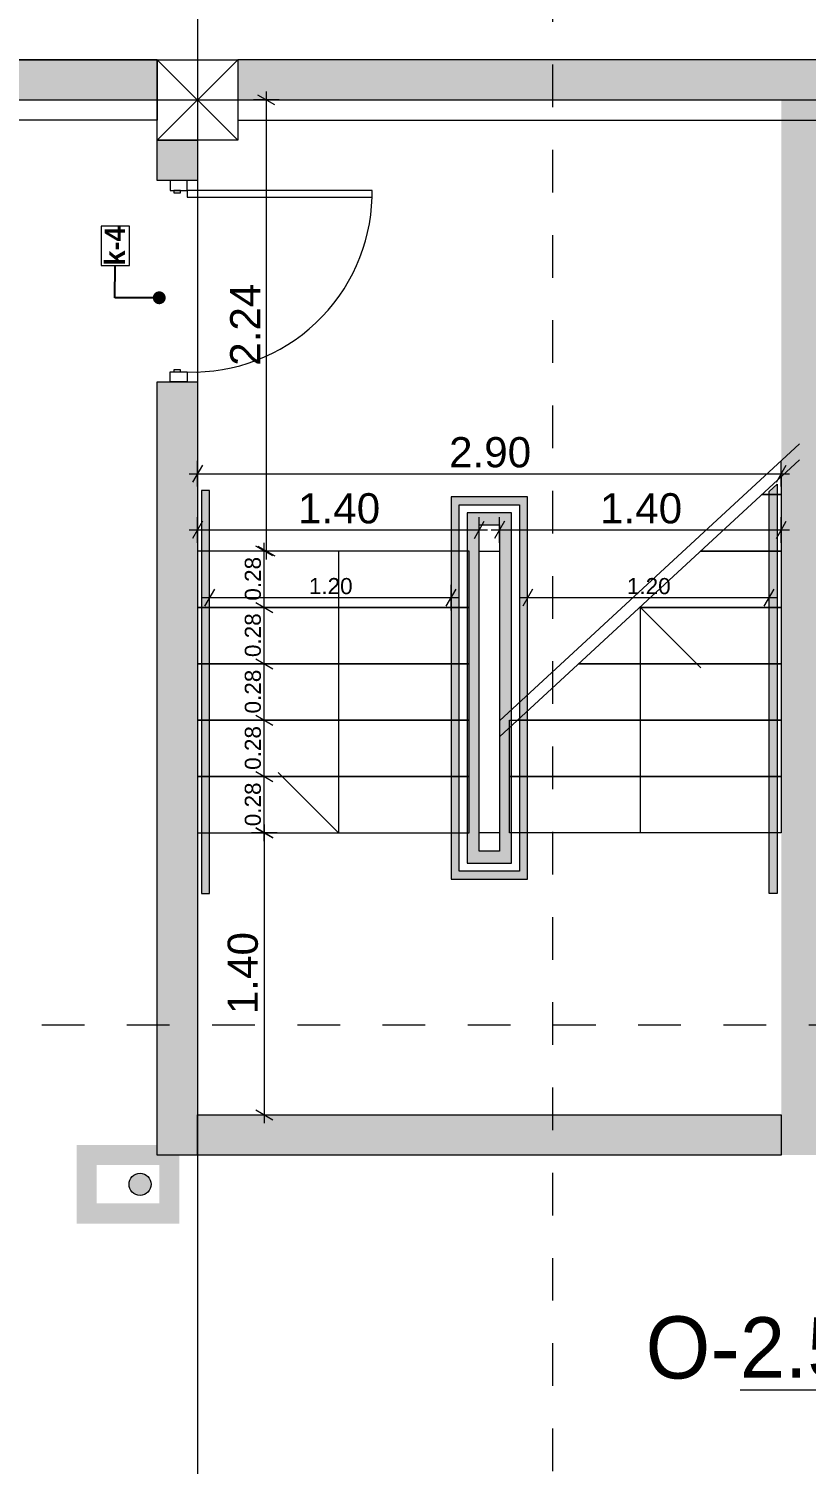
# Model space of a CAD drawing. Header units: millimetres. Extents: x 475206255 to 476720147, y 4620882299 to 4621447368.
# Drawn here: x 475239481 to 475243344, y 4620948549 to 4620955678 of the extents above; entities that cross this region are included whole.
import ezdxf

# ---------------------------------------------------------------- set-up
doc = ezdxf.new("R2010")
doc.units = ezdxf.units.MM
doc.header["$MEASUREMENT"] = 0
doc.set_wipeout_variables(frame=1)
doc.linetypes.add('Dashed', pattern=[423.333333, 211.666667, -211.666667])
doc.linetypes.add('Wipeout_Contour', pattern=[1000, 0, -1000])
for name, color, linetype, lineweight in [('2D Drafting - General_Pen_No__1_Pen_No__7', 7, 'Continuous', 0), ('2D Drafting - General_Pen_No__1_Pen_No__7_Pen_No__7', 7, 'Continuous', 0), ('2D Drafting - General_Pen_No__250_Pen_No__7_Pen_No__154', 154, 'Continuous', 0), ('2D Drafting - General_Pen_No__250_Pen_No__7_Pen_No__250', 7, 'Continuous', 0), ('2D Drafting - General_Pen_No__250_Pen_No__7_Pen_No__7', 7, 'Continuous', 0), ('Doors_Pen_No__7_Pen_No__7_Pen_No__7', 7, 'Continuous', 0), ('G-Anno-Nplt_Pen_No__250', 7, 'Continuous', 0), ('G-Anno-Nplt_Pen_No__7', 7, 'Continuous', 0), ('gegmebi_Pen_No__7_Pen_No__7', 7, 'Continuous', 0), ('New_._Pen_No__1', 1, 'Continuous', 0), ('New_2D Drafting - General_Pen_No__1', 1, 'Continuous', 0), ('New_2D Drafting - General_Pen_No__250_Pen_No__7_Pen_No__154', 154, 'Continuous', 0), ('New_2D Drafting - General_Pen_No__4', 7, 'Continuous', 0), ('New_Annotation - Label_Pen_No__1', 1, 'Continuous', 0), ('New_shenobebi_Pen_No__1', 1, 'Continuous', 0), ('New_shenobebi_Pen_No__7', 7, 'Continuous', 0), ('shaxtebi da milebi_Pen_No__1_Pen_No__1_Pen_No__1', 1, 'Continuous', 0), ('zoma_Pen_No__1', 1, 'Continuous', 0), ('zoma_Pen_No__142', 142, 'Continuous', 0), ('zoma_Pen_No__5_Pen_No__5', 5, 'Continuous', 0)]:
    doc.layers.add(name, color=color, linetype=linetype, lineweight=lineweight)
doc.layers.add('zoma', color=7, linetype='Continuous')
doc.styles.add('GENERATED_STYLE_2', font='arial.ttf')
doc.styles.add('GENERATED_STYLE_5', font='')
doc.styles.add('GENERATED_STYLE_6', font='avaza.ttf')
doc.styles.get('GENERATED_STYLE_5').set_extended_font_data('Avaza', bold=True)
doc.dimstyles.new('GENERATED_STYLE__10', dxfattribs={"dimtxt": 500, "dimasz": 228, "dimexe": 0.18, "dimexo": 3, "dimgap": 0, "dimtad": 1, "dimlfac": 0.001, "dimzin": 0, "dimdsep": 46, "dimtxsty": 'GENERATED_STYLE_2', "dimblk": 'ARROWHEAD_2', "dimblk1": 'ARROWHEAD_2', "dimblk2": 'ARROWHEAD_2', "dimcen": 0.09, "dimclrd": 1, "dimclre": 1, "dimclrt": 1, "dimadec": 0, "dimazin": 0, "dimtfac": 1, "dimtdec": 4, "dimtmove": 0, "dimatfit": 3, "dimfxl": 1, "dimtolj": 1, "dimtzin": 0, "dimarcsym": 0})
doc.dimstyles.new('GENERATED_STYLE__17', dxfattribs={"dimtxt": 80.000001, "dimasz": 64.421331, "dimexe": 0.18, "dimexo": 3, "dimgap": 0, "dimtad": 1, "dimlfac": 0.001, "dimzin": 0, "dimdsep": 46, "dimtxsty": 'GENERATED_STYLE_2', "dimblk": 'ARROWHEAD_2', "dimblk1": 'ARROWHEAD_2', "dimblk2": 'ARROWHEAD_2', "dimcen": 0.09, "dimclrd": 142, "dimclre": 142, "dimclrt": 142, "dimadec": 0, "dimazin": 0, "dimtfac": 1, "dimtdec": 4, "dimtmove": 0, "dimatfit": 3, "dimfxl": 1, "dimtolj": 1, "dimtzin": 0, "dimarcsym": 0})
doc.dimstyles.new('GENERATED_STYLE__20', dxfattribs={"dimtxt": 80.000001, "dimasz": 64.421331, "dimexe": 0.18, "dimexo": 3, "dimgap": 0, "dimtad": 1, "dimtih": 1, "dimtoh": 1, "dimlfac": 0.001, "dimzin": 0, "dimdsep": 46, "dimtxsty": 'GENERATED_STYLE_2', "dimblk": 'ARROWHEAD_2', "dimblk1": 'ARROWHEAD_2', "dimblk2": 'ARROWHEAD_2', "dimcen": 0.09, "dimclrd": 142, "dimclre": 142, "dimclrt": 142, "dimadec": 0, "dimazin": 0, "dimtfac": 1, "dimtdec": 4, "dimtmove": 0, "dimatfit": 3, "dimfxl": 1, "dimtolj": 1, "dimtzin": 0, "dimarcsym": 0})
doc.dimstyles.new('GENERATED_STYLE__3', dxfattribs={"dimtxt": 200, "dimasz": 64.421331, "dimexe": 0.18, "dimexo": 3, "dimgap": 0, "dimtad": 1, "dimtih": 1, "dimtoh": 1, "dimlfac": 0.001, "dimzin": 0, "dimdsep": 46, "dimtxsty": 'GENERATED_STYLE_2', "dimblk": 'ARROWHEAD_2', "dimblk1": 'ARROWHEAD_2', "dimblk2": 'ARROWHEAD_2', "dimcen": 0.09, "dimclrd": 142, "dimclre": 142, "dimclrt": 142, "dimadec": 0, "dimazin": 0, "dimtfac": 1, "dimtdec": 4, "dimtmove": 0, "dimatfit": 3, "dimfxl": 1, "dimtolj": 1, "dimtzin": 0, "dimarcsym": 0})
doc.dimstyles.new('GENERATED_STYLE__33', dxfattribs={"dimtxt": 0.18, "dimasz": 127.68, "dimexe": 0.18, "dimexo": 0.0625, "dimgap": 0, "dimtad": 0, "dimtih": 1, "dimtoh": 1, "dimdec": 4, "dimzin": 0, "dimdsep": 46, "dimcen": 0.09, "dimadec": 0, "dimazin": 0, "dimtfac": 1, "dimtdec": 4, "dimtmove": 0, "dimatfit": 3, "dimldrblk": 'ARROWHEAD_11', "dimfxl": 1, "dimtolj": 1, "dimtzin": 0, "dimarcsym": 0})
doc.dimstyles.new('GENERATED_STYLE__5', dxfattribs={"dimtxt": 150, "dimasz": 64.421331, "dimexe": 0.18, "dimexo": 3, "dimgap": 0, "dimtad": 1, "dimtih": 1, "dimtoh": 1, "dimlfac": 0.001, "dimzin": 0, "dimdsep": 46, "dimtxsty": 'GENERATED_STYLE_2', "dimblk": 'ARROWHEAD_2', "dimblk1": 'ARROWHEAD_2', "dimblk2": 'ARROWHEAD_2', "dimcen": 0.09, "dimclrd": 142, "dimclre": 142, "dimclrt": 142, "dimadec": 0, "dimazin": 0, "dimtfac": 1, "dimtdec": 4, "dimtmove": 0, "dimatfit": 3, "dimfxl": 1, "dimtolj": 1, "dimtzin": 0, "dimarcsym": 0})
doc.dimstyles.new('GENERATED_STYLE__7', dxfattribs={"dimtxt": 150, "dimasz": 64.421331, "dimexe": 0.18, "dimexo": 3, "dimgap": 0, "dimtad": 1, "dimlfac": 0.001, "dimzin": 0, "dimdsep": 46, "dimtxsty": 'GENERATED_STYLE_2', "dimblk": 'ARROWHEAD_2', "dimblk1": 'ARROWHEAD_2', "dimblk2": 'ARROWHEAD_2', "dimcen": 0.09, "dimclrd": 142, "dimclre": 142, "dimclrt": 142, "dimadec": 0, "dimazin": 0, "dimtfac": 1, "dimtdec": 4, "dimtmove": 0, "dimatfit": 3, "dimfxl": 1, "dimtolj": 1, "dimtzin": 0, "dimarcsym": 0})
doc.dimstyles.new('GENERATED_STYLE__9', dxfattribs={"dimtxt": 200, "dimasz": 64.421331, "dimexe": 0.18, "dimexo": 3, "dimgap": 0, "dimtad": 1, "dimlfac": 0.001, "dimzin": 0, "dimdsep": 46, "dimtxsty": 'GENERATED_STYLE_2', "dimblk": 'ARROWHEAD_2', "dimblk1": 'ARROWHEAD_2', "dimblk2": 'ARROWHEAD_2', "dimcen": 0.09, "dimclrd": 142, "dimclre": 142, "dimclrt": 142, "dimadec": 0, "dimazin": 0, "dimtfac": 1, "dimtdec": 4, "dimtmove": 0, "dimatfit": 3, "dimfxl": 1, "dimtolj": 1, "dimtzin": 0, "dimarcsym": 0})

# ---------------------------------------------------------------- blocks, each defined once
blk = doc.blocks.new('*D1123', base_point=(475826095.8, 4621095193.2))
at = {"layer": 'zoma_Pen_No__142', "color": 142, "linetype": 'Continuous', "lineweight": 0, "transparency": 16777216}
for p, q in [((475296909.3, 4620955123.9), (475296782.2, 4620955123.9)), ((475296803.4, 4620955148.3), (475296888.1, 4620955099.4)), ((475296845.8, 4620948123.9), (475296845.8, 4620955123.9)), ((475296803.4, 4620948148.3), (475296888.1, 4620948099.4)), ((475296909.3, 4620948123.9), (475296782.2, 4620948123.9))]:
    blk.add_line(p, q, dxfattribs=at)
at = {"layer": 'zoma_Pen_No__142', "color": 142, "lineweight": 0, "transparency": 16777216, "char_height": 200, "attachment_point": 7, "rotation": 90, "style": 'GENERATED_STYLE_2'}
for s, insert in [('\\A1;{\\pql;\\fArial|b0|i0|c204|p0;\\W1.000000;0.40}', (475296805.8, 4620954565.5)), ('\\A1;{\\pql;\\fArial|b0|i0|c204|p0;\\W1.000000;7.00}', (475296805.8, 4620951356.9))]:
    blk.add_mtext(s, dxfattribs=dict(at, insert=insert))
blk = doc.blocks.new('ARROWHEAD_2')
at = {"color": 0, "linetype": 'Continuous', "lineweight": 0}
for p, q in [((-0.378, -0.655), (0.378, 0.655)), ((0, 0), (-1, 0))]:
    blk.add_line(p, q, dxfattribs=at)
blk = doc.blocks.new('*D1124', base_point=(475826095.8, 4621095193.2))
at = {"layer": 'zoma_Pen_No__142', "color": 142, "linetype": 'Continuous', "lineweight": 0, "transparency": 16777216}
for p, q in [((475296888.1, 4620955499.4), (475296803.4, 4620955548.3)), ((475296845.8, 4620955523.9), (475296845.8, 4620955565.3)), ((475296909.3, 4620955523.9), (475296782.2, 4620955523.9)), ((475296845.8, 4620955123.9), (475296845.8, 4620955523.9)), ((475296909.3, 4620955123.9), (475296782.2, 4620955123.9)), ((475296803.4, 4620955148.3), (475296888.1, 4620955099.4))]:
    blk.add_line(p, q, dxfattribs=at)
blk = doc.blocks.new('*D1125', base_point=(475826095.8, 4621095193.2))
at = {"layer": 'zoma_Pen_No__142', "color": 142, "linetype": 'Continuous', "lineweight": 0, "transparency": 16777216}
for p, q in [((475297793.7, 4620955499.4), (475297708.9, 4620955548.3)), ((475297751.3, 4620955523.9), (475297751.3, 4620955565.3)), ((475297814.9, 4620955523.9), (475297687.8, 4620955523.9)), ((475297751.3, 4620940323.9), (475297751.3, 4620955523.9)), ((475297814.9, 4620940323.9), (475297687.8, 4620940323.9)), ((475297708.9, 4620940348.3), (475297793.7, 4620940299.4)), ((475297751.3, 4620940282.4), (475297751.3, 4620940323.9))]:
    blk.add_line(p, q, dxfattribs=at)
at = {"layer": 'zoma_Pen_No__142', "color": 142, "lineweight": 0, "transparency": 16777216, "insert": (475297711.3, 4620947580.7), "char_height": 200, "attachment_point": 7, "rotation": 90, "style": 'GENERATED_STYLE_2'}
blk.add_mtext('\\A1;{\\pql;\\fArial|b0|i0|c204|p0;\\W1.000000;15.20}', dxfattribs=at)
blk = doc.blocks.new('*D1138', base_point=(475826095.8, 4621095193.2))
at = {"layer": 'zoma_Pen_No__1', "color": 1, "linetype": 'Continuous', "lineweight": 0, "transparency": 16777216}
for p, q in [((475233219.4, 4620972225.3), (475233219.4, 4620972372)), ((475233369.4, 4620972138.7), (475233069.4, 4620972311.9)), ((475233444.4, 4620972225.3), (475232994.4, 4620972225.3)), ((475233219.4, 4620955523.9), (475233219.4, 4620972225.3)), ((475233069.4, 4620955610.5), (475233369.4, 4620955437.3)), ((475233444.4, 4620955523.9), (475232994.4, 4620955523.9)), ((475233219.4, 4620955377.2), (475233219.4, 4620955523.9))]:
    blk.add_line(p, q, dxfattribs=at)
at = {"layer": 'zoma_Pen_No__1', "color": 1, "lineweight": 0, "transparency": 16777216, "insert": (475233119.4, 4620963016.6), "char_height": 500, "attachment_point": 7, "rotation": 90, "style": 'GENERATED_STYLE_2'}
blk.add_mtext('\\A1;{\\pql;\\fArial|b0|i0|c204|p0;\\W1.000000;16.70}', dxfattribs=at)
blk = doc.blocks.new('*D1145', base_point=(475826095.8, 4621095193.2))
at = {"layer": 'zoma_Pen_No__142', "color": 142, "linetype": 'Continuous', "lineweight": 0, "transparency": 16777216}
for p, q in [((475240608.9, 4620951988.3), (475240693.7, 4620951939.3)), ((475240714.9, 4620951963.8), (475240587.7, 4620951963.8)), ((475240651.3, 4620951683.8), (475240651.3, 4620951963.8)), ((475240608.9, 4620951708.3), (475240693.7, 4620951659.3)), ((475240714.9, 4620951683.8), (475240587.7, 4620951683.8)), ((475240651.3, 4620951642.4), (475240651.3, 4620951683.8))]:
    blk.add_line(p, q, dxfattribs=at)
at = {"layer": 'zoma_Pen_No__142', "color": 142, "lineweight": 0, "transparency": 16777216, "insert": (475240635.3, 4620951717.1), "char_height": 80, "attachment_point": 7, "rotation": 90, "style": 'GENERATED_STYLE_2'}
blk.add_mtext('\\A1;{\\pql;\\fArial|b0|i0|c204|p0;\\W1.000000;0.28}', dxfattribs=at)
blk = doc.blocks.new('*D1146', base_point=(475826095.8, 4621095193.2))
at = {"layer": 'zoma_Pen_No__142', "color": 142, "linetype": 'Continuous', "lineweight": 0, "transparency": 16777216}
for p, q in [((475240608.9, 4620952268.3), (475240693.7, 4620952219.3)), ((475240714.9, 4620952243.8), (475240587.7, 4620952243.8)), ((475240651.3, 4620951963.8), (475240651.3, 4620952243.8)), ((475240608.9, 4620951988.3), (475240693.7, 4620951939.3)), ((475240714.9, 4620951963.8), (475240587.7, 4620951963.8))]:
    blk.add_line(p, q, dxfattribs=at)
at = {"layer": 'zoma_Pen_No__142', "color": 142, "lineweight": 0, "transparency": 16777216, "insert": (475240635.3, 4620951997.1), "char_height": 80, "attachment_point": 7, "rotation": 90, "style": 'GENERATED_STYLE_2'}
blk.add_mtext('\\A1;{\\pql;\\fArial|b0|i0|c204|p0;\\W1.000000;0.28}', dxfattribs=at)
blk = doc.blocks.new('*D1147', base_point=(475826095.8, 4621095193.2))
at = {"layer": 'zoma_Pen_No__142', "color": 142, "linetype": 'Continuous', "lineweight": 0, "transparency": 16777216}
for p, q in [((475240608.9, 4620952548.3), (475240693.7, 4620952499.3)), ((475240714.9, 4620952523.8), (475240587.7, 4620952523.8)), ((475240651.3, 4620952243.8), (475240651.3, 4620952523.8)), ((475240608.9, 4620952268.3), (475240693.7, 4620952219.3)), ((475240714.9, 4620952243.8), (475240587.7, 4620952243.8))]:
    blk.add_line(p, q, dxfattribs=at)
at = {"layer": 'zoma_Pen_No__142', "color": 142, "lineweight": 0, "transparency": 16777216, "insert": (475240635.3, 4620952277.1), "char_height": 80, "attachment_point": 7, "rotation": 90, "style": 'GENERATED_STYLE_2'}
blk.add_mtext('\\A1;{\\pql;\\fArial|b0|i0|c204|p0;\\W1.000000;0.28}', dxfattribs=at)
blk = doc.blocks.new('*D1148', base_point=(475826095.8, 4621095193.2))
at = {"layer": 'zoma_Pen_No__142', "color": 142, "linetype": 'Continuous', "lineweight": 0, "transparency": 16777216}
for p, q in [((475240714.9, 4620952803.8), (475240587.7, 4620952803.8)), ((475240608.9, 4620952828.3), (475240693.7, 4620952779.3)), ((475240651.3, 4620952523.8), (475240651.3, 4620952803.8)), ((475240608.9, 4620952548.3), (475240693.7, 4620952499.3)), ((475240714.9, 4620952523.8), (475240587.7, 4620952523.8))]:
    blk.add_line(p, q, dxfattribs=at)
at = {"layer": 'zoma_Pen_No__142', "color": 142, "lineweight": 0, "transparency": 16777216, "insert": (475240635.3, 4620952557.1), "char_height": 80, "attachment_point": 7, "rotation": 90, "style": 'GENERATED_STYLE_2'}
blk.add_mtext('\\A1;{\\pql;\\fArial|b0|i0|c204|p0;\\W1.000000;0.28}', dxfattribs=at)
blk = doc.blocks.new('*D1149', base_point=(475826095.8, 4621095193.2))
at = {"layer": 'zoma_Pen_No__142', "color": 142, "linetype": 'Continuous', "lineweight": 0, "transparency": 16777216}
for p, q in [((475240651.3, 4620953083.8), (475240651.3, 4620953125.3)), ((475240714.9, 4620953083.8), (475240587.7, 4620953083.8)), ((475240693.7, 4620953059.3), (475240608.9, 4620953108.3)), ((475240651.3, 4620952803.8), (475240651.3, 4620953083.8)), ((475240714.9, 4620952803.8), (475240587.7, 4620952803.8)), ((475240608.9, 4620952828.3), (475240693.7, 4620952779.3))]:
    blk.add_line(p, q, dxfattribs=at)
at = {"layer": 'zoma_Pen_No__142', "color": 142, "lineweight": 0, "transparency": 16777216, "insert": (475240635.3, 4620952837.1), "char_height": 80, "attachment_point": 7, "rotation": 90, "style": 'GENERATED_STYLE_2'}
blk.add_mtext('\\A1;{\\pql;\\fArial|b0|i0|c204|p0;\\W1.000000;0.28}', dxfattribs=at)
blk = doc.blocks.new('*D1150', base_point=(475826095.8, 4621095193.2))
at = {"layer": 'zoma_Pen_No__142', "color": 142, "linetype": 'Continuous', "lineweight": 0, "transparency": 16777216}
for p, q in [((475240693.7, 4620951659.5), (475240608.9, 4620951708.4)), ((475240651.3, 4620951725.4), (475240651.3, 4620951684)), ((475240587.7, 4620951684), (475240714.9, 4620951684)), ((475240651.3, 4620951684), (475240651.3, 4620950284)), ((475240587.7, 4620950284), (475240714.9, 4620950284)), ((475240608.9, 4620950308.4), (475240693.7, 4620950259.5)), ((475240651.3, 4620950284), (475240651.3, 4620950242.5))]:
    blk.add_line(p, q, dxfattribs=at)
at = {"layer": 'zoma_Pen_No__142', "color": 142, "lineweight": 0, "transparency": 16777216, "insert": (475240621.3, 4620950783.8), "char_height": 150, "attachment_point": 7, "rotation": 90, "style": 'GENERATED_STYLE_2'}
blk.add_mtext('\\A1;{\\pql;\\fArial|b0|i0|c204|p0;\\W1.000000;1.40}', dxfattribs=at)
blk = doc.blocks.new('*D1151', base_point=(475826095.8, 4621095193.2))
at = {"layer": 'zoma_Pen_No__142', "color": 142, "linetype": 'Continuous', "lineweight": 0, "transparency": 16777216}
for p, q in [((475240343.8, 4620953231.3), (475240294.9, 4620953146.5)), ((475240319.4, 4620953125.3), (475240319.4, 4620953252.4)), ((475241694.9, 4620953146.5), (475241743.8, 4620953231.3)), ((475241719.4, 4620953125.3), (475241719.4, 4620953252.4)), ((475240277.9, 4620953188.9), (475240319.4, 4620953188.9)), ((475240319.4, 4620953188.9), (475241719.4, 4620953188.9)), ((475241719.4, 4620953188.9), (475241760.8, 4620953188.9))]:
    blk.add_line(p, q, dxfattribs=at)
at = {"layer": 'zoma_Pen_No__142', "color": 142, "lineweight": 0, "transparency": 16777216, "insert": (475240819.2, 4620953218.9), "char_height": 150, "attachment_point": 7, "style": 'GENERATED_STYLE_2'}
blk.add_mtext('\\A1;{\\pql;\\fArial|b0|i0|c204|p0;\\W1.000000;1.40}', dxfattribs=at)
blk = doc.blocks.new('*D1152', base_point=(475826095.8, 4621095193.2))
at = {"layer": 'zoma_Pen_No__142', "color": 142, "linetype": 'Continuous', "lineweight": 0, "transparency": 16777216}
for p, q in [((475241843.8, 4620953231.3), (475241794.9, 4620953146.5)), ((475241819.4, 4620953125.3), (475241819.4, 4620953252.4)), ((475243194.9, 4620953146.5), (475243243.8, 4620953231.3)), ((475243219.4, 4620953125.3), (475243219.4, 4620953252.4)), ((475241777.9, 4620953188.9), (475241819.4, 4620953188.9)), ((475241819.4, 4620953188.9), (475243219.4, 4620953188.9)), ((475243219.4, 4620953188.9), (475243260.8, 4620953188.9))]:
    blk.add_line(p, q, dxfattribs=at)
at = {"layer": 'zoma_Pen_No__142', "color": 142, "lineweight": 0, "transparency": 16777216, "insert": (475242319.2, 4620953218.9), "char_height": 150, "attachment_point": 7, "style": 'GENERATED_STYLE_2'}
blk.add_mtext('\\A1;{\\pql;\\fArial|b0|i0|c204|p0;\\W1.000000;1.40}', dxfattribs=at)
blk = doc.blocks.new('*D1153', base_point=(475826095.8, 4621095193.2))
at = {"layer": 'zoma_Pen_No__142', "color": 142, "linetype": 'Continuous', "lineweight": 0, "transparency": 16777216}
for p, q in [((475240343.8, 4620953509.8), (475240294.9, 4620953425)), ((475240319.4, 4620953403.9), (475240319.4, 4620953531)), ((475243194.9, 4620953425), (475243243.8, 4620953509.8)), ((475243219.4, 4620953403.9), (475243219.4, 4620953531)), ((475240277.9, 4620953467.4), (475240319.4, 4620953467.4)), ((475240319.4, 4620953467.4), (475243219.4, 4620953467.4)), ((475243219.4, 4620953467.4), (475243260.8, 4620953467.4))]:
    blk.add_line(p, q, dxfattribs=at)
at = {"layer": 'zoma_Pen_No__142', "color": 142, "lineweight": 0, "transparency": 16777216, "insert": (475241569.2, 4620953497.4), "char_height": 150, "attachment_point": 7, "style": 'GENERATED_STYLE_2'}
blk.add_mtext('\\A1;{\\pql;\\fArial|b0|i0|c204|p0;\\W1.000000;2.90}', dxfattribs=at)
blk = doc.blocks.new('*D1154', base_point=(475826095.8, 4621095193.2))
at = {"layer": 'zoma_Pen_No__142', "color": 142, "linetype": 'Continuous', "lineweight": 0, "transparency": 16777216}
for p, q in [((475240704, 4620955299.4), (475240619.2, 4620955348.3)), ((475240661.6, 4620955323.9), (475240661.6, 4620955365.3)), ((475240725.1, 4620955323.9), (475240598, 4620955323.9)), ((475240661.6, 4620953083.8), (475240661.6, 4620955323.9)), ((475240725.1, 4620953083.8), (475240598, 4620953083.8)), ((475240619.2, 4620953108.3), (475240704, 4620953059.3)), ((475240661.6, 4620953042.4), (475240661.6, 4620953083.8))]:
    blk.add_line(p, q, dxfattribs=at)
at = {"layer": 'zoma_Pen_No__142', "color": 142, "lineweight": 0, "transparency": 16777216, "insert": (475240631.6, 4620954003.6), "char_height": 150, "attachment_point": 7, "rotation": 90, "style": 'GENERATED_STYLE_2'}
blk.add_mtext('\\A1;{\\pql;\\fArial|b0|i0|c204|p0;\\W1.000000;2.24}', dxfattribs=at)
blk = doc.blocks.new('*D1182', base_point=(475826095.8, 4621095193.2))
at = {"layer": 'zoma_Pen_No__142', "color": 142, "linetype": 'Continuous', "lineweight": 0, "transparency": 16777216}
for p, q in [((475233643.8, 4620938966.9), (475233594.9, 4620938882.2)), ((475233619.4, 4620938861), (475233619.4, 4620938988.1)), ((475240143.8, 4620938966.9), (475240094.9, 4620938882.2)), ((475240119.4, 4620938861), (475240119.4, 4620938988.1)), ((475233619.4, 4620938924.6), (475240119.4, 4620938924.6))]:
    blk.add_line(p, q, dxfattribs=at)
at = {"layer": 'zoma_Pen_No__142', "color": 142, "lineweight": 0, "transparency": 16777216, "char_height": 200, "attachment_point": 7, "style": 'GENERATED_STYLE_2'}
for s, insert in [('\\A1;{\\pql;\\fArial|b0|i0|c204|p0;\\W1.000000;6.50}', (475236602.4, 4620938964.6)), ('\\A1;{\\pql;\\fArial|b0|i0|c204|p0;\\W1.000000;0.40}', (475239561, 4620938964.6))]:
    blk.add_mtext(s, dxfattribs=dict(at, insert=insert))
blk = doc.blocks.new('*D1183', base_point=(475826095.8, 4621095193.2))
at = {"layer": 'zoma_Pen_No__142', "color": 142, "linetype": 'Continuous', "lineweight": 0, "transparency": 16777216}
for p, q in [((475240143.8, 4620938966.9), (475240094.9, 4620938882.2)), ((475240119.4, 4620938861), (475240119.4, 4620938988.1)), ((475240543.8, 4620938966.9), (475240494.9, 4620938882.2)), ((475240519.4, 4620938861), (475240519.4, 4620938988.1)), ((475240119.4, 4620938924.6), (475240519.4, 4620938924.6))]:
    blk.add_line(p, q, dxfattribs=at)
blk = doc.blocks.new('*D1184', base_point=(475826095.8, 4621095193.2))
at = {"layer": 'zoma_Pen_No__142', "color": 142, "linetype": 'Continuous', "lineweight": 0, "transparency": 16777216}
for p, q in [((475240543.8, 4620938966.9), (475240494.9, 4620938882.2)), ((475240519.4, 4620938861), (475240519.4, 4620938988.1)), ((475247043.8, 4620938966.9), (475246994.9, 4620938882.2)), ((475247019.4, 4620938861), (475247019.4, 4620938988.1)), ((475240519.4, 4620938924.6), (475247019.4, 4620938924.6))]:
    blk.add_line(p, q, dxfattribs=at)
at = {"layer": 'zoma_Pen_No__142', "color": 142, "lineweight": 0, "transparency": 16777216, "char_height": 200, "attachment_point": 7, "style": 'GENERATED_STYLE_2'}
for s, insert in [('\\A1;{\\pql;\\fArial|b0|i0|c204|p0;\\W1.000000;6.50}', (475243502.4, 4620938964.6)), ('\\A1;{\\pql;\\fArial|b0|i0|c204|p0;\\W1.000000;0.40}', (475246461, 4620938964.6))]:
    blk.add_mtext(s, dxfattribs=dict(at, insert=insert))
blk = doc.blocks.new('ARROWHEAD_11')
at = {"color": 0, "linetype": 'Continuous', "lineweight": 0}
blk.add_line((0, 0), (-1, 0), dxfattribs=at)
at = {"color": 0, "linetype": 'Continuous', "lineweight": 0, "const_width": 0.25, "flags": 128}
blk.add_lwpolyline([(-0.125, 0, 1), (0.125, 0, 1)], format="xyb", close=True, dxfattribs=at)
blk = doc.blocks.new('*D2340', base_point=(475826095.8, 4621095193.2))
at = {"layer": 'zoma_Pen_No__142', "color": 142, "linetype": 'Continuous', "lineweight": 0, "transparency": 16777216}
for p, q in [((475240379.4, 4620952789), (475240379.4, 4620952916.1)), ((475241579.4, 4620952789), (475241579.4, 4620952916.1)), ((475240337.9, 4620952852.6), (475240379.4, 4620952852.6)), ((475240403.8, 4620952894.9), (475240354.9, 4620952810.2)), ((475240379.4, 4620952852.6), (475241579.4, 4620952852.6)), ((475241554.9, 4620952810.2), (475241603.8, 4620952894.9)), ((475241579.4, 4620952852.6), (475241620.8, 4620952852.6))]:
    blk.add_line(p, q, dxfattribs=at)
at = {"layer": 'zoma_Pen_No__142', "color": 142, "lineweight": 0, "transparency": 16777216, "insert": (475240872.6, 4620952868.6), "char_height": 80, "attachment_point": 7, "style": 'GENERATED_STYLE_2'}
blk.add_mtext('\\A1;{\\pql;\\fArial|b0|i0|c204|p0;\\W1.000000;1.20}', dxfattribs=at)
blk = doc.blocks.new('*D2341', base_point=(475826095.8, 4621095193.2))
at = {"layer": 'zoma_Pen_No__142', "color": 142, "linetype": 'Continuous', "lineweight": 0, "transparency": 16777216}
for p, q in [((475241959.4, 4620952789), (475241959.4, 4620952916.1)), ((475243159.4, 4620952789), (475243159.4, 4620952916.1)), ((475241917.9, 4620952852.6), (475241959.4, 4620952852.6)), ((475241983.8, 4620952894.9), (475241934.9, 4620952810.2)), ((475241959.4, 4620952852.6), (475243159.4, 4620952852.6)), ((475243134.9, 4620952810.2), (475243183.8, 4620952894.9)), ((475243159.4, 4620952852.6), (475243200.8, 4620952852.6))]:
    blk.add_line(p, q, dxfattribs=at)
at = {"layer": 'zoma_Pen_No__142', "color": 142, "lineweight": 0, "transparency": 16777216, "insert": (475242452.6, 4620952868.6), "char_height": 80, "attachment_point": 7, "style": 'GENERATED_STYLE_2'}
blk.add_mtext('\\A1;{\\pql;\\fArial|b0|i0|c204|p0;\\W1.000000;1.20}', dxfattribs=at)

msp = doc.modelspace()

# ---------------------------------------------------------------- hatches: boundary and pattern name
at = {"layer": '2D Drafting - General_Pen_No__250_Pen_No__7_Pen_No__154', "linetype": 'Continuous', "lineweight": 0}
for points in [[(475240119.369, 4620955323.861), (475240119.369, 4620955523.861), (475233619.369, 4620955523.861), (475233619.369, 4620955323.861)], [(475247019.369, 4620955323.861), (475247019.369, 4620955523.861), (475240519.369, 4620955523.861), (475240519.369, 4620955323.861)]]:
    msp.add_hatch(color=154, dxfattribs=at).paths.add_polyline_path(points)
at = {"layer": '2D Drafting - General_Pen_No__250_Pen_No__7_Pen_No__7', "linetype": 'Continuous', "lineweight": 0}
for points in [[(475243419.369, 4620955323.861), (475243419.369, 4620952683.786), (475243219.369, 4620952683.786), (475243219.369, 4620955323.861)], [(475240119.369, 4620955123.861), (475240319.369, 4620955123.861), (475240319.369, 4620954923.449), (475240119.369, 4620954923.449)], [(475240119.369, 4620953923.449), (475240319.369, 4620953923.449), (475240319.369, 4620950083.786), (475240119.369, 4620950083.786)]]:
    msp.add_hatch(color=7, dxfattribs=at).paths.add_polyline_path(points)
h = msp.add_hatch(color=7, dxfattribs=at)
h.paths.add_polyline_path([(475240119.348, 4620950134.237), (475239719.347, 4620950134.237), (475239719.347, 4620949744.218), (475240229.586, 4620949744.218), (475240229.586, 4620950083.786), (475240119.348, 4620950083.786)])
h.paths.add_polyline_path([(475240129.348, 4620949843.861), (475239819.347, 4620949843.861), (475239819.347, 4620950034.049), (475240129.348, 4620950034.049)], flags=0)
at = {"layer": 'G-Anno-Nplt_Pen_No__7', "linetype": 'Continuous', "lineweight": 0}
msp.add_hatch(color=7, dxfattribs=at).paths.add_polyline_path([(475243219.369, 4620950083.786), (475240319.369, 4620950083.786), (475240319.369, 4620950283.786), (475243219.369, 4620950283.786)])
at = {"layer": 'New_2D Drafting - General_Pen_No__1', "linetype": 'Continuous', "lineweight": 0}
for points in [[(475243199.369, 4620951383.818), (475243159.369, 4620951383.818), (475243159.369, 4620953379.408), (475243199.369, 4620953416.331)], [(475240339.369, 4620951383.818), (475240379.369, 4620951383.818), (475240379.369, 4620953384.023), (475240339.369, 4620953384.023)]]:
    msp.add_hatch(color=1, dxfattribs=at).paths.add_polyline_path(points)
h = msp.add_hatch(color=1, dxfattribs=at)
h.paths.add_polyline_path([(475241579.369, 4620951453.71), (475241959.369, 4620951453.71), (475241959.369, 4620951583.818), (475241959.369, 4620953353.725), (475241579.369, 4620953353.725)])
h.paths.add_polyline_path([(475241919.369, 4620951493.71), (475241619.369, 4620951493.71), (475241619.369, 4620953313.725), (475241919.369, 4620953313.725)], flags=0)
h = msp.add_hatch(color=1, dxfattribs=at)
h.paths.add_polyline_path([(475241659.369, 4620951533.71), (475241879.369, 4620951533.71), (475241879.369, 4620953273.725), (475241659.369, 4620953273.725)])
h.paths.add_polyline_path([(475241719.369, 4620951593.71), (475241719.369, 4620953213.725), (475241819.369, 4620953213.725), (475241819.369, 4620951593.71)], flags=0)
at = {"layer": 'New_2D Drafting - General_Pen_No__250_Pen_No__7_Pen_No__154', "linetype": 'Continuous', "lineweight": 0}
for points in [[(475243219.369, 4620952683.786), (475243419.369, 4620952683.786), (475245519.369, 4620952683.786), (475245519.369, 4620951883.786), (475245319.369, 4620951883.786), (475245319.369, 4620952483.786), (475243419.369, 4620952483.786), (475243219.369, 4620952483.786)], [(475243219.369, 4620952483.786), (475243419.369, 4620952483.786), (475243419.369, 4620950283.786), (475245319.369, 4620950283.786), (475245319.369, 4620950883.786), (475245519.369, 4620950883.786), (475245519.369, 4620950083.786), (475243219.369, 4620950083.786), (475243219.369, 4620950283.786)]]:
    msp.add_hatch(color=154, dxfattribs=at).paths.add_polyline_path(points)
at = {"layer": 'shaxtebi da milebi_Pen_No__1_Pen_No__1_Pen_No__1', "linetype": 'Continuous', "lineweight": 0}
msp.add_hatch(color=1, dxfattribs=at).paths.add_polyline_path([(475240034.348, 4620949993.861, 1), (475240034.348, 4620949883.861, 1)])

# ---------------------------------------------------------------- linework, layer by layer
at = {"layer": '2D Drafting - General_Pen_No__1_Pen_No__7', "color": 7, "linetype": 'Continuous', "lineweight": 0}
for p, q in [((475240119.369, 4620955123.861), (475240519.369, 4620955523.861)), ((475240519.369, 4620955123.861), (475240119.369, 4620955523.861))]:
    msp.add_line(p, q, dxfattribs=at)
at = {"layer": '2D Drafting - General_Pen_No__1_Pen_No__7', "color": 7, "linetype": 'Continuous', "lineweight": 0, "flags": 128}
for points in [[(475240119.369, 4620955223.861), (475233619.369, 4620955223.861), (475233619.369, 4620955523.861), (475240119.369, 4620955523.861)], [(475240519.369, 4620955123.861), (475240119.369, 4620955123.861), (475240119.369, 4620955523.861), (475240519.369, 4620955523.861)], [(475240519.369, 4620955223.861), (475247019.369, 4620955223.861), (475247019.369, 4620955523.861), (475240519.369, 4620955523.861)]]:
    msp.add_lwpolyline(points, close=True, dxfattribs=at)
at = {"layer": '2D Drafting - General_Pen_No__1_Pen_No__7_Pen_No__7', "color": 7, "linetype": 'Continuous', "lineweight": 0}
msp.add_arc((475240293.897, 4620954865.726), 893.239, 268.396194, 358.396194, dxfattribs=at)
at = {"layer": '2D Drafting - General_Pen_No__250_Pen_No__7_Pen_No__250', "color": 7, "linetype": 'Continuous', "lineweight": 0, "flags": 128}
for points in [[(475240119.369, 4620955323.861), (475240119.369, 4620955523.861), (475233619.369, 4620955523.861), (475233619.369, 4620955323.861)], [(475247019.369, 4620955323.861), (475247019.369, 4620955523.861), (475240519.369, 4620955523.861), (475240519.369, 4620955323.861)], [(475240119.369, 4620955123.861), (475240319.369, 4620955123.861), (475240319.369, 4620954923.449), (475240119.369, 4620954923.449)], [(475240119.369, 4620953923.449), (475240319.369, 4620953923.449), (475240319.369, 4620950083.786), (475240119.369, 4620950083.786)]]:
    msp.add_lwpolyline(points, close=True, dxfattribs=at)
at = {"layer": 'Doors_Pen_No__7_Pen_No__7_Pen_No__7', "color": 7, "linetype": 'Continuous', "lineweight": 0, "flags": 128}
for points in [[(475240184.23, 4620954923.449), (475240184.23, 4620954874.06), (475240268.897, 4620954874.06), (475240268.897, 4620954923.449)], [(475240202.23, 4620954874.06), (475240202.23, 4620954862.949), (475240235.564, 4620954862.949), (475240235.564, 4620954874.06)], [(475240268.897, 4620954874.06), (475240268.897, 4620954840.726), (475241186.786, 4620954840.726), (475241186.786, 4620954874.06)], [(475240202.23, 4620953983.949), (475240202.23, 4620953972.838), (475240235.564, 4620953972.838), (475240235.564, 4620953983.949)], [(475240184.23, 4620953923.449), (475240184.23, 4620953972.838), (475240268.897, 4620953972.838), (475240268.897, 4620953923.449)]]:
    msp.add_lwpolyline(points, close=True, dxfattribs=at)
at = {"layer": 'G-Anno-Nplt_Pen_No__250', "color": 7, "linetype": 'Continuous', "lineweight": 0, "flags": 128}
msp.add_lwpolyline([(475243219.369, 4620950083.786), (475240319.369, 4620950083.786), (475240319.369, 4620950283.786), (475243219.369, 4620950283.786)], close=True, dxfattribs=at)
at = {"layer": 'gegmebi_Pen_No__7_Pen_No__7', "color": 7, "linetype": 'Continuous', "lineweight": 0, "flags": 128}
for points in [[(475243219.369, 4620953453.254), (475243219.369, 4620953363.818), (475243122.48, 4620953363.818)], [(475243122.48, 4620953363.818), (475243219.369, 4620953363.818), (475243219.369, 4620953083.818), (475242819.146, 4620953083.818)], [(475241019.369, 4620953083.818), (475241019.369, 4620951683.818), (475240719.369, 4620951983.818)], [(475242819.146, 4620953083.818), (475243219.369, 4620953083.818), (475243219.369, 4620952803.818), (475242515.813, 4620952803.818)], [(475242515.813, 4620952803.818), (475243219.369, 4620952803.818), (475243219.369, 4620952523.818), (475242212.48, 4620952523.818)], [(475242519.369, 4620951683.818), (475242519.369, 4620952803.818), (475242819.369, 4620952503.818)], [(475242212.48, 4620952523.818), (475243219.369, 4620952523.818), (475243219.369, 4620952243.818), (475241909.146, 4620952243.818)]]:
    msp.add_lwpolyline(points, dxfattribs=at)
for points in [[(475241669.369, 4620952803.818), (475241669.369, 4620953083.818), (475240319.369, 4620953083.818), (475240319.369, 4620952803.818)], [(475241819.369, 4620951683.818), (475241719.369, 4620951683.818), (475241719.369, 4620953083.818), (475241819.369, 4620953083.818)], [(475241669.369, 4620952523.818), (475241669.369, 4620952803.818), (475240319.369, 4620952803.818), (475240319.369, 4620952523.818)], [(475241669.369, 4620952243.818), (475241669.369, 4620952523.818), (475240319.369, 4620952523.818), (475240319.369, 4620952243.818)], [(475241669.369, 4620951963.818), (475241669.369, 4620952243.818), (475240319.369, 4620952243.818), (475240319.369, 4620951963.818)], [(475241869.369, 4620951963.818), (475241869.369, 4620952243.818), (475243219.369, 4620952243.818), (475243219.369, 4620951963.818)], [(475241669.369, 4620951683.818), (475241669.369, 4620951963.818), (475240319.369, 4620951963.818), (475240319.369, 4620951683.818)], [(475241869.369, 4620951683.818), (475241869.369, 4620951963.818), (475243219.369, 4620951963.818), (475243219.369, 4620951683.818)]]:
    msp.add_lwpolyline(points, close=True, dxfattribs=at)
at = {"layer": 'New_2D Drafting - General_Pen_No__4', "color": 7, "linetype": 'Continuous', "lineweight": 0, "flags": 128}
for points in [[(475243199.369, 4620951383.818), (475243159.369, 4620951383.818), (475243159.369, 4620953379.408), (475243199.369, 4620953416.331)], [(475240339.369, 4620951383.818), (475240379.369, 4620951383.818), (475240379.369, 4620953384.023), (475240339.369, 4620953384.023)], [(475241579.369, 4620951453.71), (475241959.369, 4620951453.71), (475241959.369, 4620951583.818), (475241959.369, 4620953353.725), (475241579.369, 4620953353.725)], [(475241919.369, 4620951493.71), (475241619.369, 4620951493.71), (475241619.369, 4620953313.725), (475241919.369, 4620953313.725)], [(475241659.369, 4620951533.71), (475241879.369, 4620951533.71), (475241879.369, 4620953273.725), (475241659.369, 4620953273.725)], [(475241719.369, 4620951593.71), (475241719.369, 4620953213.725), (475241819.369, 4620953213.725), (475241819.369, 4620951593.71)]]:
    msp.add_lwpolyline(points, close=True, dxfattribs=at)
at = {"layer": 'New_shenobebi_Pen_No__1', "color": 1, "linetype": 'Dashed', "lineweight": 0}
for points in [[(475242084.035, 4620935814.433), (475242084.035, 4620959107.655)], [(475301564.038, 4620950729.19), (475228392.97, 4620950729.19)]]:
    msp.add_lwpolyline(points, dxfattribs=at)
at = {"layer": 'New_shenobebi_Pen_No__7', "color": 7, "linetype": 'Continuous', "lineweight": 0}
for points in [[(475241819.369, 4620952241.134), (475243309.369, 4620953616.519)], [(475241819.369, 4620952160.946), (475243309.369, 4620953536.331)]]:
    msp.add_lwpolyline(points, dxfattribs=at)
at = {"layer": 'shaxtebi da milebi_Pen_No__1_Pen_No__1_Pen_No__1', "color": 1, "linetype": 'Continuous', "lineweight": 0, "flags": 128}
msp.add_lwpolyline([(475240034.348, 4620949993.861, -1), (475240034.348, 4620949883.861, -1)], format="xyb", close=True, dxfattribs=at)
at = {"layer": 'zoma_Pen_No__5_Pen_No__5', "color": 5, "linetype": 'Continuous', "lineweight": 0}
for p, q in [((475240319.369, 4620957794.844), (475240319.369, 4620936919.852)), ((475229338.818, 4620955323.861), (475300766.425, 4620955323.861))]:
    msp.add_line(p, q, dxfattribs=at)

# ---------------------------------------------------------------- dimensions: what is measured, and where the dimension line sits
at = {"layer": 'zoma', "color": 142, "linetype": 'Continuous', "lineweight": 0}
for base, p1, p2, dimstyle, picture, middle in [((475240119.369, 4620938924.566), (475233619.369, 4621006027.167), (475240119.369, 4621006027.167), 'GENERATED_STYLE__3', '*D1182', (475236861.365, 4620939064.566)), ((475240519.369, 4620938924.566), (475240119.369, 4621006027.167), (475240519.369, 4621006027.167), 'GENERATED_STYLE__3', '*D1183', (475239819.948, 4620939064.566)), ((475247019.369, 4620938924.566), (475240519.369, 4621006027.167), (475247019.369, 4621006027.167), 'GENERATED_STYLE__3', '*D1184', (475243761.365, 4620939064.566)), ((475243219.369, 4620953467.429), (475240319.369, 4620953788.441), (475243219.369, 4620953602.592), 'GENERATED_STYLE__5', '*D1153', (475241763.366, 4620953572.429)), ((475241719.369, 4620953188.873), (475240319.369, 4620953339.285), (475241719.369, 4620953326.091), 'GENERATED_STYLE__5', '*D1151', (475241013.366, 4620953293.873)), ((475243219.369, 4620953188.873), (475241819.369, 4620953415.81), (475243219.369, 4620953463.309), 'GENERATED_STYLE__5', '*D1152', (475242513.366, 4620953293.873)), ((475241579.369, 4620952852.559), (475240379.369, 4620953384.023), (475241579.369, 4620953353.725), 'GENERATED_STYLE__20', '*D2340', (475240976.167, 4620952908.559)), ((475243159.369, 4620952852.559), (475241959.369, 4620953353.725), (475243159.369, 4620953379.408), 'GENERATED_STYLE__20', '*D2341', (475242556.167, 4620952908.559))]:
    dim = msp.add_linear_dim(base=base, p1=p1, p2=p2, dimstyle=dimstyle, dxfattribs=at)
    dim.commit()
    dim.dimension.update_dxf_attribs({"geometry": picture, "text_midpoint": middle, "dimtype": 160})
at = {"layer": 'zoma', "color": 1, "linetype": 'Continuous', "lineweight": 0}
dim = msp.add_linear_dim(base=(475233219.362, 4620972225.292), p1=(475297119.369, 4620955523.861), p2=(475233219.362, 4620972225.292), angle=90, text='16.70', dimstyle='GENERATED_STYLE__10', dxfattribs=at)
dim.commit()
dim.dimension.update_dxf_attribs({"geometry": '*D1138', "text_midpoint": (475232869.362, 4620963854.144), "dimtype": 160, "text_rotation": 90})
at = {"layer": 'zoma', "color": 142, "linetype": 'Continuous', "lineweight": 0}
for base, p1, p2, angle, dimstyle, picture, middle in [((475296845.75, 4620955523.861), (475233219.369, 4620955123.861), (475233219.369, 4620955523.861), 90, 'GENERATED_STYLE__9', '*D1124', (475296705.75, 4620954824.44)), ((475297751.324, 4620955523.861), (475233219.369, 4620940323.861), (475233219.369, 4620955523.861), 90, 'GENERATED_STYLE__9', '*D1125', (475297611.324, 4620947915.688)), ((475240661.569, 4620955323.861), (475240651.305, 4620953083.818), (475242644.79, 4620955323.861), 90, 'GENERATED_STYLE__7', '*D1154', (475240556.569, 4620954197.836)), ((475296845.75, 4620955123.861), (475233219.369, 4620948123.861), (475233219.369, 4620955123.861), 90, 'GENERATED_STYLE__9', '*D1123', (475296705.75, 4620951615.857)), ((475240651.305, 4620953083.818), (475241236.445, 4620952803.818), (475241167.605, 4620953083.818), 90, 'GENERATED_STYLE__17', '*D1149', (475240595.305, 4620952940.616)), ((475240651.305, 4620952803.818), (475241236.445, 4620952523.818), (475241236.445, 4620952803.818), 90, 'GENERATED_STYLE__17', '*D1148', (475240595.305, 4620952660.616)), ((475240651.305, 4620952523.818), (475241196.289, 4620952243.818), (475241236.445, 4620952523.818), 90, 'GENERATED_STYLE__17', '*D1147', (475240595.305, 4620952380.616)), ((475240651.305, 4620952243.818), (475241213.499, 4620951963.818), (475241196.289, 4620952243.818), 90, 'GENERATED_STYLE__17', '*D1146', (475240595.305, 4620952100.616)), ((475240651.305, 4620951963.818), (475241288.075, 4620951683.818), (475241213.499, 4620951963.818), 90, 'GENERATED_STYLE__17', '*D1145', (475240595.305, 4620951820.616)), ((475240651.305, 4620950283.98), (475240651.305, 4620951683.98), (475240651.305, 4620950283.98), 270, 'GENERATED_STYLE__7', '*D1150', (475240546.305, 4620950977.977))]:
    dim = msp.add_linear_dim(base=base, p1=p1, p2=p2, angle=angle, dimstyle=dimstyle, dxfattribs=at)
    dim.commit()
    dim.dimension.update_dxf_attribs({"geometry": picture, "text_midpoint": middle, "dimtype": 160, "text_rotation": 90})

# ---------------------------------------------------------------- next in the draw order: wipeouts: each hides what was drawn before it
at = {"color": 1, "linetype": 'Wipeout_Contour', "lineweight": 0, "ltscale": 23226615436.01401}
msp.add_wipeout([(475242552.73, 4620948824.665), (475245393.729, 4620948824.665), (475245393.729, 4620949360.565), (475242552.73, 4620949360.565)], dxfattribs=at).dxf.layer = 'New_._Pen_No__1'
at = {"color": 1, "linetype": 'Continuous', "lineweight": 0, "ltscale": 23226641070.28987}
msp.add_wipeout([(475239981.88, 4620954501.717), (475239981.88, 4620954697.482), (475239840.703, 4620954697.482), (475239840.703, 4620954501.717)], dxfattribs=at).dxf.layer = 'New_Annotation - Label_Pen_No__1'

# ---------------------------------------------------------------- next in the draw order: linework, layer by layer
at = {"layer": 'New_Annotation - Label_Pen_No__1', "color": 1, "linetype": 'Continuous', "lineweight": 0, "flags": 128}
msp.add_lwpolyline([(475239981.88, 4620954501.717), (475239981.88, 4620954697.482), (475239840.703, 4620954697.482), (475239840.703, 4620954501.717), (475239981.88, 4620954501.717)], close=True, dxfattribs=at)

# ---------------------------------------------------------------- next in the draw order: texts
at = {"layer": 'New_._Pen_No__1', "color": 1, "linetype": 'Continuous', "lineweight": 0, "insert": (475243973.23, 4620949287.901), "char_height": 308.823529, "attachment_point": 2, "style": 'GENERATED_STYLE_6'}
msp.add_mtext('\\A1;{\\pqc;\\fAvaza|b0|i0|c0|p0;\\W1.000000;O\\fArial|b0|i0|c204|p0;\\H1.029412x;\\W1.000000;-\\fAvaza|b0|i0|c0|p0;\\L\\H0.943673x;\\W1.000000;\\L2.55 (646.45)}', dxfattribs=at)
at = {"layer": 'New_Annotation - Label_Pen_No__1', "color": 1, "linetype": 'Continuous', "lineweight": 0, "insert": (475239908.546, 4620954501.717), "char_height": 100, "attachment_point": 4, "rotation": 90, "style": 'GENERATED_STYLE_5'}
msp.add_mtext('\\A1;{\\pql;\\fAvaza|b1|i0|c0|p0;\\W1.000000;k-\\fAvaza|b1|i0|c0|p0;\\W1.000000;4}', dxfattribs=at)

# ---------------------------------------------------------------- next in the draw order: leaders
at = {"layer": 'New_Annotation - Label_Pen_No__1', "color": 1, "linetype": 'Continuous', "lineweight": 0, "annotation_type": 0, "has_hookline": 1, "hookline_direction": 0, "text_width": 202.317, "horizontal_direction": (0, 1, 0)}
msp.add_leader([(475240129.484, 4620954341.433), (475239908.546, 4620954341.433), (475239911.292, 4620954501.717)], dimstyle='GENERATED_STYLE__33', dxfattribs=at)

doc.saveas('drawing.dxf')
